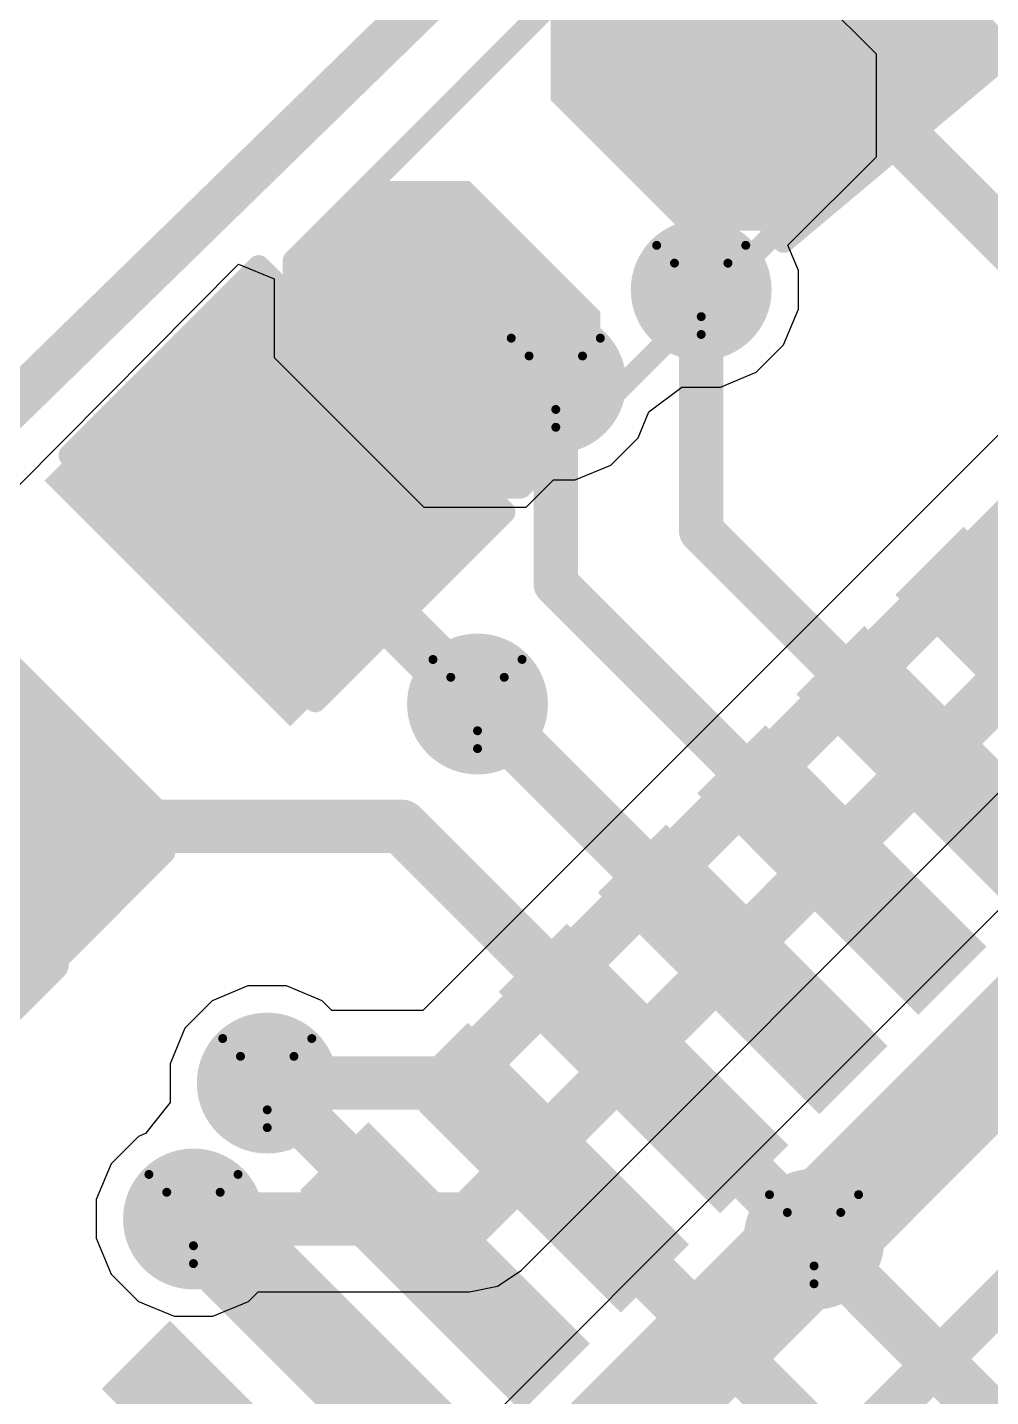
# Model space of a CAD drawing. Header units: inches. Extents: x 29 to 267, y 155 to 337.
# Drawn here: x 54.19 to 59.68, y 256.29 to 264.1 of the extents above; entities that cross this region are included whole.
import ezdxf

# ---------------------------------------------------------------- set-up
doc = ezdxf.new("R2010")
doc.units = ezdxf.units.IN
for name, color, linetype in [('Board Outline', 216, 'Continuous'), ('Bottom Layer', 5, 'Continuous'), ('Bottom Overlay', 54, 'Continuous'), ('Bottom Paste', 16, 'Continuous'), ('Bottom Solder', 6, 'Continuous'), ('Drill Drawing', 1, 'Continuous'), ('Top Layer', 1, 'Continuous'), ('Top Overlay', 2, 'Continuous'), ('Top Paste', 8, 'Continuous'), ('Top Solder', 216, 'Continuous'), ('Via Holes', 16, 'Continuous')]:
    doc.layers.add(name, color=color, linetype=linetype)

# ---------------------------------------------------------------- blocks, each defined once
blk = doc.blocks.new('T__________B_1')
at = {"layer": 'Bottom Layer'}
blk.add_hatch(color=5, dxfattribs=at).paths.add_polyline_path([(0.3809999999999999, 0.7619999999999999), (-0.3809999999999999, 0.7619999999999999), (-0.7619999999999999, 0.3809999999999999), (-0.7619999999999999, -0.3809999999999999), (-0.3809999999999999, -0.7619999999999999), (0.3809999999999999, -0.7619999999999999), (0.7619999999999999, -0.3809999999999999), (0.7619999999999999, 0.3809999999999999)])
at = {"layer": 'Bottom Paste'}
blk.add_hatch(color=16, dxfattribs=at).paths.add_polyline_path([(0.3809999999999999, 0.7619999999999999), (-0.3809999999999999, 0.7619999999999999), (-0.7619999999999999, 0.3809999999999999), (-0.7619999999999999, -0.3809999999999999), (-0.3809999999999999, -0.7619999999999999), (0.3809999999999999, -0.7619999999999999), (0.7619999999999999, -0.3809999999999999), (0.7619999999999999, 0.3809999999999999)])
at = {"layer": 'Bottom Solder'}
blk.add_hatch(color=6, dxfattribs=at).paths.add_polyline_path([(0.4318, 0.8636), (-0.4318, 0.8636), (-0.8636, 0.4318), (-0.8636, -0.4318), (-0.4318, -0.8636), (0.4318, -0.8636), (0.8636, -0.4318), (0.8636, 0.4318)])
at = {"layer": 'Bottom Overlay'}
for points in [[(-0.4318, 0.9397999999999999, 0.1999996, 0.1999996, 0), (-0.9397999999999999, 0.4318, 0.1999996, 0.1999996, 0)], [(0.4318, 0.9397999999999999, 0.1999996, 0.1999996, 0), (-0.4318, 0.9397999999999999, 0.1999996, 0.1999996, 0)], [(0.9397999999999999, 0.4318, 0.1999996, 0.1999996, 0), (0.4318, 0.9397999999999999, 0.1999996, 0.1999996, 0)], [(-0.9397999999999999, 0.4318, 0.1999996, 0.1999996, 0), (-0.9397999999999999, -0.4318, 0.1999996, 0.1999996, 0)], [(0.9397999999999999, 0.4318, 0.1999996, 0.1999996, 0), (0.9397999999999999, -0.4318, 0.1999996, 0.1999996, 0)], [(-0.4318, -0.9397999999999999, 0.1999996, 0.1999996, 0), (-0.9397999999999999, -0.4318, 0.1999996, 0.1999996, 0)], [(0.9397999999999999, -0.4318, 0.1999996, 0.1999996, 0), (0.4318, -0.9397999999999999, 0.1999996, 0.1999996, 0)], [(0.4318, -0.9397999999999999, 0.1999996, 0.1999996, 0), (-0.4318, -0.9397999999999999, 0.1999996, 0.1999996, 0)]]:
    blk.add_lwpolyline(points, format="xyseb", dxfattribs=at)
for points in [[(-0.4817998999999999, 0.9397999999999999, 0.0999998, 0.0999998, 1), (-0.3818001, 0.9397999999999999, 0.0999998, 0.0999998, 1)], [(-0.4817998999999999, 0.9397999999999999, 0.0999998, 0.0999998, 1), (-0.3818001, 0.9397999999999999, 0.0999998, 0.0999998, 1)], [(0.3818001, 0.9397999999999999, 0.0999998, 0.0999998, 1), (0.4817998999999999, 0.9397999999999999, 0.0999998, 0.0999998, 1)], [(0.3818001, 0.9397999999999999, 0.0999998, 0.0999998, 1), (0.4817998999999999, 0.9397999999999999, 0.0999998, 0.0999998, 1)], [(-0.9897999000000001, 0.4318, 0.0999998, 0.0999998, 1), (-0.8898001, 0.4318, 0.0999998, 0.0999998, 1)], [(-0.9897999000000001, 0.4318, 0.0999998, 0.0999998, 1), (-0.8898001, 0.4318, 0.0999998, 0.0999998, 1)], [(0.8898001, 0.4318, 0.0999998, 0.0999998, 1), (0.9897999000000001, 0.4318, 0.0999998, 0.0999998, 1)], [(0.8898001, 0.4318, 0.0999998, 0.0999998, 1), (0.9897999000000001, 0.4318, 0.0999998, 0.0999998, 1)], [(-0.9897999000000001, -0.4318, 0.0999998, 0.0999998, 1), (-0.8898001, -0.4318, 0.0999998, 0.0999998, 1)], [(-0.9897999000000001, -0.4318, 0.0999998, 0.0999998, 1), (-0.8898001, -0.4318, 0.0999998, 0.0999998, 1)], [(0.8898001, -0.4318, 0.0999998, 0.0999998, 1), (0.9897999000000001, -0.4318, 0.0999998, 0.0999998, 1)], [(0.8898001, -0.4318, 0.0999998, 0.0999998, 1), (0.9897999000000001, -0.4318, 0.0999998, 0.0999998, 1)], [(-0.4817998999999999, -0.9397999999999999, 0.0999998, 0.0999998, 1), (-0.3818001, -0.9397999999999999, 0.0999998, 0.0999998, 1)], [(-0.4817998999999999, -0.9397999999999999, 0.0999998, 0.0999998, 1), (-0.3818001, -0.9397999999999999, 0.0999998, 0.0999998, 1)], [(0.3818001, -0.9397999999999999, 0.0999998, 0.0999998, 1), (0.4817998999999999, -0.9397999999999999, 0.0999998, 0.0999998, 1)], [(0.3818001, -0.9397999999999999, 0.0999998, 0.0999998, 1), (0.4817998999999999, -0.9397999999999999, 0.0999998, 0.0999998, 1)]]:
    blk.add_lwpolyline(points, format="xyseb", close=True, dxfattribs=at)
blk = doc.blocks.new('2_T____P___B_2')
at = {"layer": 'Bottom Layer'}
for points in [[(0.2857499999999999, 0.7619999999999999), (-0.2857499999999999, 0.7619999999999999), (-0.5714999999999999, 0.47625), (-0.5714999999999999, -0.47625), (-0.2857499999999999, -0.7619999999999999), (0.2857499999999999, -0.7619999999999999), (0.5714999999999999, -0.47625), (0.5714999999999999, 0.47625)], [(2.28575108, 0.7619999999999999), (1.71425108, 0.7619999999999999), (1.42850108, 0.47625), (1.42850108, -0.47625), (1.71425108, -0.7619999999999999), (2.28575108, -0.7619999999999999), (2.57150108, -0.47625), (2.57150108, 0.47625)]]:
    blk.add_hatch(color=5, dxfattribs=at).paths.add_polyline_path(points)
at = {"layer": 'Bottom Paste'}
for points in [[(0.2857499999999999, 0.7619999999999999), (-0.2857499999999999, 0.7619999999999999), (-0.5714999999999999, 0.47625), (-0.5714999999999999, -0.47625), (-0.2857499999999999, -0.7619999999999999), (0.2857499999999999, -0.7619999999999999), (0.5714999999999999, -0.47625), (0.5714999999999999, 0.47625)], [(2.28575108, 0.7619999999999999), (1.71425108, 0.7619999999999999), (1.42850108, 0.47625), (1.42850108, -0.47625), (1.71425108, -0.7619999999999999), (2.28575108, -0.7619999999999999), (2.57150108, -0.47625), (2.57150108, 0.47625)]]:
    blk.add_hatch(color=16, dxfattribs=at).paths.add_polyline_path(points)
at = {"layer": 'Bottom Solder'}
for points in [[(0.33655, 0.8636), (-0.33655, 0.8636), (-0.6730999999999999, 0.52705), (-0.6730999999999999, -0.52705), (-0.33655, -0.8636), (0.33655, -0.8636), (0.6730999999999999, -0.52705), (0.6730999999999999, 0.52705)], [(2.33655108, 0.8636), (1.66345108, 0.8636), (1.32690108, 0.52705), (1.32690108, -0.52705), (1.66345108, -0.8636), (2.33655108, -0.8636), (2.67310108, -0.52705), (2.67310108, 0.52705)]]:
    blk.add_hatch(color=6, dxfattribs=at).paths.add_polyline_path(points)
at = {"layer": 'Bottom Overlay'}
for points in [[(-0.7366, 0.5333974599999999, 0.127, 0.127, 0), (-0.3556, 0.91439746, 0.127, 0.127, 0)], [(-0.3556, 0.91439746, 0.127, 0.127, 0), (2.35560108, 0.9143999999999999, 0.127, 0.127, 0)], [(2.35560108, 0.9143999999999999, 0.127, 0.127, 0), (2.73660108, 0.5334, 0.127, 0.127, 0)], [(-0.7366, 0.5333974599999999, 0.127, 0.127, 0), (-0.7366, -0.5333974599999999, 0.127, 0.127, 0)], [(2.73660108, 0.5334, 0.127, 0.127, 0), (2.73660108, -0.5334, 0.127, 0.127, 0)], [(-0.7366, -0.5333974599999999, 0.127, 0.127, 0), (-0.3556, -0.91439746, 0.127, 0.127, 0)], [(2.35560108, -0.9143999999999999, 0.127, 0.127, 0), (2.73660108, -0.5334, 0.127, 0.127, 0)], [(-0.3556, -0.91439746, 0.127, 0.127, 0), (2.35560108, -0.9143999999999999, 0.127, 0.127, 0)]]:
    blk.add_lwpolyline(points, format="xyseb", dxfattribs=at)
for points in [[(-0.38735, 0.91439746, 0.0635, 0.0635, 1), (-0.32385, 0.91439746, 0.0635, 0.0635, 1)], [(-0.38735, 0.91439746, 0.0635, 0.0635, 1), (-0.32385, 0.91439746, 0.0635, 0.0635, 1)], [(2.32385108, 0.9143999999999999, 0.0635, 0.0635, 1), (2.38735108, 0.9143999999999999, 0.0635, 0.0635, 1)], [(2.32385108, 0.9143999999999999, 0.0635, 0.0635, 1), (2.38735108, 0.9143999999999999, 0.0635, 0.0635, 1)], [(-0.76835, 0.5333974599999999, 0.0635, 0.0635, 1), (-0.70485, 0.5333974599999999, 0.0635, 0.0635, 1)], [(-0.76835, 0.5333974599999999, 0.0635, 0.0635, 1), (-0.70485, 0.5333974599999999, 0.0635, 0.0635, 1)], [(2.70485108, 0.5334, 0.0635, 0.0635, 1), (2.76835108, 0.5334, 0.0635, 0.0635, 1)], [(2.70485108, 0.5334, 0.0635, 0.0635, 1), (2.76835108, 0.5334, 0.0635, 0.0635, 1)], [(-0.76835, -0.5333974599999999, 0.0635, 0.0635, 1), (-0.70485, -0.5333974599999999, 0.0635, 0.0635, 1)], [(-0.76835, -0.5333974599999999, 0.0635, 0.0635, 1), (-0.70485, -0.5333974599999999, 0.0635, 0.0635, 1)], [(2.70485108, -0.5334, 0.0635, 0.0635, 1), (2.76835108, -0.5334, 0.0635, 0.0635, 1)], [(2.70485108, -0.5334, 0.0635, 0.0635, 1), (2.76835108, -0.5334, 0.0635, 0.0635, 1)], [(-0.38735, -0.91439746, 0.0635, 0.0635, 1), (-0.32385, -0.91439746, 0.0635, 0.0635, 1)], [(-0.38735, -0.91439746, 0.0635, 0.0635, 1), (-0.32385, -0.91439746, 0.0635, 0.0635, 1)], [(2.32385108, -0.9143999999999999, 0.0635, 0.0635, 1), (2.38735108, -0.9143999999999999, 0.0635, 0.0635, 1)], [(2.32385108, -0.9143999999999999, 0.0635, 0.0635, 1), (2.38735108, -0.9143999999999999, 0.0635, 0.0635, 1)]]:
    blk.add_lwpolyline(points, format="xyseb", close=True, dxfattribs=at)
blk = doc.blocks.new('44_TQFP__10_10__10')
at = {"layer": 'Top Layer'}
for points in [[(-4.9000029, 2.6239978), (-4.9000029, 2.1759926), (-6.5839975, 2.1759926), (-6.5839975, 2.6239978)], [(-4.9000029, 1.8239994), (-4.9000029, 1.3759942), (-6.5839975, 1.3759942), (-6.5839975, 1.8239994)], [(-4.9000029, 1.024001), (-4.9000029, 0.5759958), (-6.5839975, 0.5759958), (-6.5839975, 1.024001)], [(-4.9000029, 0.2240026000000001), (-4.9000029, -0.2240026), (-6.5839975, -0.2240026000000001), (-6.5839975, 0.2240026)], [(-4.9000029, -0.5759958), (-4.9000029, -1.024001), (-6.5839975, -1.024001), (-6.5839975, -0.5759958)], [(-4.9000029, -1.3759942), (-4.9000029, -1.8239994), (-6.5839975, -1.8239994), (-6.5839975, -1.3759942)], [(-4.9000029, -2.1759926), (-4.9000029, -2.6239978), (-6.5839975, -2.6239978), (-6.5839975, -2.1759926)], [(-4.9000029, -2.975991), (-4.9000029, -3.4239962), (-6.5839975, -3.4239962), (-6.5839975, -2.975991)], [(-4.9000029, -3.775989399999999), (-4.9000029, -4.2239946), (-6.5839975, -4.2239946), (-6.5839975, -3.775989399999999)]]:
    blk.add_hatch(color=1, dxfattribs=at).paths.add_polyline_path(points)
at = {"layer": 'Top Paste'}
for points in [[(-4.9000029, 2.6239978), (-4.9000029, 2.1759926), (-6.5839975, 2.1759926), (-6.5839975, 2.6239978)], [(-4.9000029, 1.8239994), (-4.9000029, 1.3759942), (-6.5839975, 1.3759942), (-6.5839975, 1.8239994)], [(-4.9000029, 1.024001), (-4.9000029, 0.5759958), (-6.5839975, 0.5759958), (-6.5839975, 1.024001)], [(-4.9000029, 0.2240026000000001), (-4.9000029, -0.2240026), (-6.5839975, -0.2240026000000001), (-6.5839975, 0.2240026)], [(-4.9000029, -0.5759958), (-4.9000029, -1.024001), (-6.5839975, -1.024001), (-6.5839975, -0.5759958)], [(-4.9000029, -1.3759942), (-4.9000029, -1.8239994), (-6.5839975, -1.8239994), (-6.5839975, -1.3759942)], [(-4.9000029, -2.1759926), (-4.9000029, -2.6239978), (-6.5839975, -2.6239978), (-6.5839975, -2.1759926)], [(-4.9000029, -2.975991), (-4.9000029, -3.4239962), (-6.5839975, -3.4239962), (-6.5839975, -2.975991)], [(-4.9000029, -3.775989399999999), (-4.9000029, -4.2239946), (-6.5839975, -4.2239946), (-6.5839975, -3.775989399999999)]]:
    blk.add_hatch(color=8, dxfattribs=at).paths.add_polyline_path(points)
at = {"layer": 'Top Solder'}
for points in [[(-4.8492029, 2.6747978), (-4.8492029, 2.1251926), (-6.6347975, 2.1251926), (-6.6347975, 2.6747978)], [(-4.8492029, 1.8747994), (-4.8492029, 1.3251942), (-6.6347975, 1.3251942), (-6.6347975, 1.8747994)], [(-4.8492029, 1.074801), (-4.8492029, 0.5251958), (-6.6347975, 0.5251958), (-6.6347975, 1.074801)], [(-4.8492029, 0.2748026000000001), (-4.8492029, -0.2748026), (-6.6347975, -0.2748026000000001), (-6.6347975, 0.2748026)], [(-4.8492029, -0.5251958), (-4.8492029, -1.074801), (-6.6347975, -1.074801), (-6.6347975, -0.5251958)], [(-4.8492029, -1.3251942), (-4.8492029, -1.8747994), (-6.6347975, -1.8747994), (-6.6347975, -1.3251942)], [(-4.8492029, -2.1251926), (-4.8492029, -2.6747978), (-6.6347975, -2.6747978), (-6.6347975, -2.1251926)], [(-4.8492029, -2.925191), (-4.8492029, -3.4747962), (-6.6347975, -3.4747962), (-6.6347975, -2.925191)], [(-4.8492029, -3.7251894), (-4.8492029, -4.2747946), (-6.6347975, -4.2747946), (-6.6347975, -3.7251894)]]:
    blk.add_hatch(color=216, dxfattribs=at).paths.add_polyline_path(points)
blk = doc.blocks.new('R___1206_43')
at = {"layer": 'Top Layer'}
for points in [[(-2.03199746, 0.889), (-0.50799746, 0.889), (-0.50799746, -0.889), (-2.03199746, -0.889)], [(0.50799746, 0.889), (2.03199746, 0.889), (2.03199746, -0.889), (0.50799746, -0.889)]]:
    blk.add_hatch(color=1, dxfattribs=at).paths.add_polyline_path(points)
at = {"layer": 'Top Paste'}
for points in [[(-2.03199746, 0.889), (-0.50799746, 0.889), (-0.50799746, -0.889), (-2.03199746, -0.889)], [(0.50799746, 0.889), (2.03199746, 0.889), (2.03199746, -0.889), (0.50799746, -0.889)]]:
    blk.add_hatch(color=8, dxfattribs=at).paths.add_polyline_path(points)
at = {"layer": 'Top Solder'}
for points in [[(-2.13359746, 0.9905999999999999), (-0.40639746, 0.9905999999999999), (-0.40639746, -0.9905999999999999), (-2.13359746, -0.9905999999999999)], [(0.40639746, 0.9905999999999999), (2.13359746, 0.9905999999999999), (2.13359746, -0.9905999999999999), (0.40639746, -0.9905999999999999)]]:
    blk.add_hatch(color=216, dxfattribs=at).paths.add_polyline_path(points)
at = {"layer": 'Top Overlay'}
for points in [[(-2.1336, -0.9905999999999999, 0.127, 0.127, 0), (-2.13359746, 0.9905999999999999, 0.127, 0.127, 0)], [(2.1336, 0.9905999999999999, 0.127, 0.127, 0), (-2.13359746, 0.9905999999999999, 0.127, 0.127, 0)], [(2.13359746, -0.9905999999999999, 0.127, 0.127, 0), (2.1336, 0.9905999999999999, 0.127, 0.127, 0)], [(2.13359746, -0.9905999999999999, 0.127, 0.127, 0), (-2.1336, -0.9905999999999999, 0.127, 0.127, 0)]]:
    blk.add_lwpolyline(points, format="xyseb", dxfattribs=at)
for points in [[(-2.16534746, 0.9905999999999999, 0.0635, 0.0635, 1), (-2.10184746, 0.9905999999999999, 0.0635, 0.0635, 1)], [(-2.16534746, 0.9905999999999999, 0.0635, 0.0635, 1), (-2.10184746, 0.9905999999999999, 0.0635, 0.0635, 1)], [(2.10185, 0.9905999999999999, 0.0635, 0.0635, 1), (2.16535, 0.9905999999999999, 0.0635, 0.0635, 1)], [(2.10185, 0.9905999999999999, 0.0635, 0.0635, 1), (2.16535, 0.9905999999999999, 0.0635, 0.0635, 1)], [(-2.16535, -0.9905999999999999, 0.0635, 0.0635, 1), (-2.10185, -0.9905999999999999, 0.0635, 0.0635, 1)], [(-2.16535, -0.9905999999999999, 0.0635, 0.0635, 1), (-2.10185, -0.9905999999999999, 0.0635, 0.0635, 1)], [(2.10184746, -0.9905999999999999, 0.0635, 0.0635, 1), (2.16534746, -0.9905999999999999, 0.0635, 0.0635, 1)], [(2.10184746, -0.9905999999999999, 0.0635, 0.0635, 1), (2.16534746, -0.9905999999999999, 0.0635, 0.0635, 1)]]:
    blk.add_lwpolyline(points, format="xyseb", close=True, dxfattribs=at)
blk = doc.blocks.new('C___1206_95')
at = {"layer": 'Top Layer'}
for points in [[(-2.03199746, 0.889), (-0.50799746, 0.889), (-0.50799746, -0.889), (-2.03199746, -0.889)], [(0.50799746, 0.889), (2.03199746, 0.889), (2.03199746, -0.889), (0.50799746, -0.889)]]:
    blk.add_hatch(color=1, dxfattribs=at).paths.add_polyline_path(points)
at = {"layer": 'Top Paste'}
for points in [[(-2.03199746, 0.889), (-0.50799746, 0.889), (-0.50799746, -0.889), (-2.03199746, -0.889)], [(0.50799746, 0.889), (2.03199746, 0.889), (2.03199746, -0.889), (0.50799746, -0.889)]]:
    blk.add_hatch(color=8, dxfattribs=at).paths.add_polyline_path(points)
at = {"layer": 'Top Solder'}
for points in [[(-2.13359746, 0.9905999999999999), (-0.40639746, 0.9905999999999999), (-0.40639746, -0.9905999999999999), (-2.13359746, -0.9905999999999999)], [(0.40639746, 0.9905999999999999), (2.13359746, 0.9905999999999999), (2.13359746, -0.9905999999999999), (0.40639746, -0.9905999999999999)]]:
    blk.add_hatch(color=216, dxfattribs=at).paths.add_polyline_path(points)
at = {"layer": 'Top Overlay'}
for points in [[(-0.6096, 0.9905999999999999, 0.127, 0.127, 0), (-2.1336, 0.9905999999999999, 0.127, 0.127, 0)], [(-2.1336, -0.9905999999999999, 0.127, 0.127, 0), (-2.1336, 0.9905999999999999, 0.127, 0.127, 0)], [(2.1336, 0.9905999999999999, 0.127, 0.127, 0), (0.6096, 0.9905999999999999, 0.127, 0.127, 0)], [(2.1336, -0.9905999999999999, 0.127, 0.127, 0), (2.1336, 0.9905999999999999, 0.127, 0.127, 0)], [(-0.6096, -0.9905999999999999, 0.127, 0.127, 0), (-2.1336, -0.9905999999999999, 0.127, 0.127, 0)], [(2.1336, -0.9905999999999999, 0.127, 0.127, 0), (0.6096, -0.9905999999999999, 0.127, 0.127, 0)]]:
    blk.add_lwpolyline(points, format="xyseb", dxfattribs=at)
for points in [[(-2.16535, 0.9905999999999999, 0.0635, 0.0635, 1), (-2.10185, 0.9905999999999999, 0.0635, 0.0635, 1)], [(-2.16535, 0.9905999999999999, 0.0635, 0.0635, 1), (-2.10185, 0.9905999999999999, 0.0635, 0.0635, 1)], [(-0.64135, 0.9905999999999999, 0.0635, 0.0635, 1), (-0.57785, 0.9905999999999999, 0.0635, 0.0635, 1)], [(0.57785, 0.9905999999999999, 0.0635, 0.0635, 1), (0.64135, 0.9905999999999999, 0.0635, 0.0635, 1)], [(2.10185, 0.9905999999999999, 0.0635, 0.0635, 1), (2.16535, 0.9905999999999999, 0.0635, 0.0635, 1)], [(2.10185, 0.9905999999999999, 0.0635, 0.0635, 1), (2.16535, 0.9905999999999999, 0.0635, 0.0635, 1)], [(-2.16535, -0.9905999999999999, 0.0635, 0.0635, 1), (-2.10185, -0.9905999999999999, 0.0635, 0.0635, 1)], [(-2.16535, -0.9905999999999999, 0.0635, 0.0635, 1), (-2.10185, -0.9905999999999999, 0.0635, 0.0635, 1)], [(-0.64135, -0.9905999999999999, 0.0635, 0.0635, 1), (-0.57785, -0.9905999999999999, 0.0635, 0.0635, 1)], [(0.57785, -0.9905999999999999, 0.0635, 0.0635, 1), (0.64135, -0.9905999999999999, 0.0635, 0.0635, 1)], [(2.10185, -0.9905999999999999, 0.0635, 0.0635, 1), (2.16535, -0.9905999999999999, 0.0635, 0.0635, 1)], [(2.10185, -0.9905999999999999, 0.0635, 0.0635, 1), (2.16535, -0.9905999999999999, 0.0635, 0.0635, 1)]]:
    blk.add_lwpolyline(points, format="xyseb", close=True, dxfattribs=at)

msp = doc.modelspace()

# ---------------------------------------------------------------- hatches: boundary and pattern name
at = {"layer": 'Bottom Layer'}
h = msp.add_hatch(color=5, dxfattribs=at)
edge = h.paths.add_edge_path()
edge.add_arc((58.02834215999999, 262.60088704), 0.2999994, 0, 360)
h = msp.add_hatch(color=5, dxfattribs=at)
edge = h.paths.add_edge_path()
edge.add_arc((57.19915408, 262.07179488), 0.2999994, 0, 360)
h = msp.add_hatch(color=5, dxfattribs=at)
edge = h.paths.add_edge_path()
edge.add_arc((56.75276939999999, 260.24038884), 0.2999994, 0, 360)
h = msp.add_hatch(color=5, dxfattribs=at)
edge = h.paths.add_edge_path()
edge.add_arc((55.55372684, 258.0798496), 0.2999994, 0, 360)
h = msp.add_hatch(color=5, dxfattribs=at)
edge = h.paths.add_edge_path()
edge.add_arc((55.13306727999999, 257.3052512), 0.2999994, 0, 360)
h = msp.add_hatch(color=5, dxfattribs=at)
edge = h.paths.add_edge_path()
edge.add_arc((58.67183338, 257.18995552), 0.2999994, 0, 360)
at = {"layer": 'Bottom Solder'}
h = msp.add_hatch(color=6, dxfattribs=at)
edge = h.paths.add_edge_path()
edge.add_arc((58.02834215999999, 262.60088704), 0.4015993999999999, 0, 360)
h = msp.add_hatch(color=6, dxfattribs=at)
edge = h.paths.add_edge_path()
edge.add_arc((57.19915408, 262.07179488), 0.4015993999999999, 0, 360)
h = msp.add_hatch(color=6, dxfattribs=at)
edge = h.paths.add_edge_path()
edge.add_arc((56.75276939999999, 260.24038884), 0.4015993999999999, 0, 360)
h = msp.add_hatch(color=6, dxfattribs=at)
edge = h.paths.add_edge_path()
edge.add_arc((55.55372684, 258.0798496), 0.4015993999999999, 0, 360)
h = msp.add_hatch(color=6, dxfattribs=at)
edge = h.paths.add_edge_path()
edge.add_arc((55.13306727999999, 257.3052512), 0.4015993999999999, 0, 360)
h = msp.add_hatch(color=6, dxfattribs=at)
edge = h.paths.add_edge_path()
edge.add_arc((58.67183338, 257.18995552), 0.4015993999999999, 0, 360)
at = {"layer": 'Top Layer'}
h = msp.add_hatch(color=1, dxfattribs=at)
edge = h.paths.add_edge_path()
edge.add_arc((58.02834215999999, 262.60088704), 0.2999994, 0, 360)
h = msp.add_hatch(color=1, dxfattribs=at)
edge = h.paths.add_edge_path()
edge.add_arc((57.19915408, 262.07179488), 0.2999994, 0, 360)
h = msp.add_hatch(color=1, dxfattribs=at)
edge = h.paths.add_edge_path()
edge.add_arc((56.75276939999999, 260.24038884), 0.2999994, 0, 360)
h = msp.add_hatch(color=1, dxfattribs=at)
edge = h.paths.add_edge_path()
edge.add_arc((55.55372684, 258.0798496), 0.2999994, 0, 360)
h = msp.add_hatch(color=1, dxfattribs=at)
edge = h.paths.add_edge_path()
edge.add_arc((55.13306727999999, 257.3052512), 0.2999994, 0, 360)
h = msp.add_hatch(color=1, dxfattribs=at)
edge = h.paths.add_edge_path()
edge.add_arc((58.67183338, 257.18995552), 0.2999994, 0, 360)
at = {"layer": 'Top Solder'}
h = msp.add_hatch(color=216, dxfattribs=at)
edge = h.paths.add_edge_path()
edge.add_arc((58.02834215999999, 262.60088704), 0.4015993999999999, 0, 360)
h = msp.add_hatch(color=216, dxfattribs=at)
edge = h.paths.add_edge_path()
edge.add_arc((57.19915408, 262.07179488), 0.4015993999999999, 0, 360)
h = msp.add_hatch(color=216, dxfattribs=at)
edge = h.paths.add_edge_path()
edge.add_arc((56.75276939999999, 260.24038884), 0.4015993999999999, 0, 360)
h = msp.add_hatch(color=216, dxfattribs=at)
edge = h.paths.add_edge_path()
edge.add_arc((55.55372684, 258.0798496), 0.4015993999999999, 0, 360)
h = msp.add_hatch(color=216, dxfattribs=at)
edge = h.paths.add_edge_path()
edge.add_arc((55.13306727999999, 257.3052512), 0.4015993999999999, 0, 360)
h = msp.add_hatch(color=216, dxfattribs=at)
edge = h.paths.add_edge_path()
edge.add_arc((58.67183338, 257.18995552), 0.4015993999999999, 0, 360)
at = {"layer": 'Via Holes'}
h = msp.add_hatch(color=7, dxfattribs=at)
edge = h.paths.add_edge_path()
edge.add_arc((58.02834215999999, 262.60088704), 0.1499997, 0, 360)
h = msp.add_hatch(color=7, dxfattribs=at)
edge = h.paths.add_edge_path()
edge.add_arc((57.19915408, 262.07179488), 0.1499997, 0, 360)
h = msp.add_hatch(color=7, dxfattribs=at)
edge = h.paths.add_edge_path()
edge.add_arc((56.75276939999999, 260.24038884), 0.1499997, 0, 360)
h = msp.add_hatch(color=7, dxfattribs=at)
edge = h.paths.add_edge_path()
edge.add_arc((55.55372684, 258.0798496), 0.1499997, 0, 360)
h = msp.add_hatch(color=7, dxfattribs=at)
edge = h.paths.add_edge_path()
edge.add_arc((55.13306727999999, 257.3052512), 0.1499997, 0, 360)
h = msp.add_hatch(color=7, dxfattribs=at)
edge = h.paths.add_edge_path()
edge.add_arc((58.67183338, 257.18995552), 0.1499997, 0, 360)

# ---------------------------------------------------------------- linework, layer by layer
at = {"layer": 'Board Outline'}
msp.add_lwpolyline([(55.14453537999999, 191.49055174, 0.254, 0.254, -2.4521854228508), (125.14466462, 191.49055174, 0.254, 0.254, 0)], format="xyseb", dxfattribs=at)
at = {"layer": 'Bottom Layer'}
for p, q in [((59.02811663999999, 263.94387648), (58.17499159999999, 264.79700152)), ((59.02811663999999, 263.36015908), (59.02811663999999, 263.94387648)), ((61.71696572, 263.7692718), (56.44190642, 258.4942124999999)), ((58.52279634, 262.85483878), (59.02811663999999, 263.36015908)), ((58.58234156, 262.71108494), (58.52279634, 262.85483878)), ((54.1334706, 261.48197386), (55.39014322, 262.7478743)), ((55.39014322, 262.7478743), (55.59334321999999, 262.66414066)), ((58.58234156, 262.49068914), (58.58234156, 262.71108494)), ((55.59334321999999, 262.66414066), (55.59334321999999, 262.21535314)), ((58.49800085999999, 262.28707258), (58.58234156, 262.49068914)), ((57.00081564, 257.01225204), (62.29814566, 262.30958206)), ((58.34215662, 262.13122834), (58.49800085999999, 262.28707258)), ((55.59334321999999, 262.21535314), (56.44646826, 261.3622281)), ((58.13854006, 262.04688764), (58.34215662, 262.13122834)), ((57.72970927999999, 261.90499562), (57.9181468, 262.04688764)), ((57.9181468, 262.04688764), (58.13854006, 262.04688764)), ((57.66881278, 261.75798042), (57.72970927999999, 261.90499562)), ((57.51296854, 261.6021361799999), (57.66881278, 261.75798042)), ((57.30935198, 261.51779548), (57.51296854, 261.6021361799999)), ((57.03018565999999, 261.3622281), (57.18575303999999, 261.51779548)), ((57.18575303999999, 261.51779548), (57.30935198, 261.51779548)), ((56.44646826, 261.3622281), (57.03018565999999, 261.3622281)), ((61.65102986, 260.99320928), (58.25980474, 257.60198416)), ((55.44352894, 258.633849), (55.23991237999999, 258.5495083)), ((55.66392474, 258.633849), (55.44352894, 258.633849)), ((55.8675413, 258.5495083), (55.66392474, 258.633849)), ((55.23991237999999, 258.5495083), (55.08406814, 258.39366406)), ((55.9228371, 258.4942124999999), (55.8675413, 258.5495083)), ((56.44190642, 258.4942124999999), (55.9228371, 258.4942124999999)), ((55.08406814, 258.39366406), (54.99972743999999, 258.1900475)), ((54.99972743999999, 258.1900475), (54.99972743999999, 257.96965424)), ((54.99972743999999, 257.96965424), (54.85975312, 257.79168406)), ((54.81925282, 257.7749099), (54.66340858, 257.61906566)), ((54.85975312, 257.79168406), (54.81925282, 257.7749099)), ((54.66340858, 257.61906566), (54.57906788, 257.4154491)), ((58.25980474, 257.60198416), (53.86158138, 253.2037608)), ((54.57906788, 257.4154491), (54.57906788, 257.1950533)), ((54.57906788, 257.1950533), (54.66340858, 256.99143674)), ((56.86638614, 256.92243002), (57.00081564, 257.01225204)), ((54.66340858, 256.99143674), (54.81925282, 256.8355925)), ((56.70781647999999, 256.8908883), (56.86638614, 256.92243002)), ((55.44688173999999, 256.8355925), (55.50217754, 256.8908883)), ((55.50217754, 256.8908883), (56.70781647999999, 256.8908883)), ((54.81925282, 256.8355925), (55.02286938, 256.7512518)), ((55.24326518, 256.7512518), (55.44688173999999, 256.8355925)), ((55.02286938, 256.7512518), (55.24326518, 256.7512518))]:
    msp.add_line(p, q, dxfattribs=at)
for points in [[(58.01783672, 263.7867216, 0.254, 0.254, 0), (58.02834215999999, 263.17284932, 0.254, 0.254, 0)], [(56.61354184, 258.0798496, 0.3048, 0.3048, 0), (62.00996488, 263.47627264, 0.3048, 0.3048, 0)], [(58.02834215999999, 262.60088704, 0.254, 0.254, 0), (58.02834215999999, 263.17284932, 0.254, 0.254, 0)], [(56.70781647999999, 257.3052512, 0.3048, 0.3048, 0), (62.12651023999999, 262.72394496, 0.3048, 0.3048, 0)], [(58.67183338, 257.18995552, 0.635, 0.635, 0), (62.06305849999999, 260.58118064, 0.635, 0.635, 0)], [(55.55372684, 258.0798496, 0.3048, 0.3048, 0), (56.61354184, 258.0798496, 0.3048, 0.3048, 0)], [(53.77507659999999, 250.8917766, 0.254, 0.254, 0), (60.69329999999999, 257.81, 0.254, 0.254, 0)], [(54.10294234, 252.62106448, 0.635, 0.635, 0), (58.67183338, 257.18995552, 0.635, 0.635, 0)], [(55.13306727999999, 257.3052512, 0.3048, 0.3048, 0), (56.70781647999999, 257.3052512, 0.3048, 0.3048, 0)]]:
    msp.add_lwpolyline(points, format="xyseb", dxfattribs=at)
for points in [[(57.95433671999999, 263.7867216, 0.127, 0.127, 1), (58.08133672, 263.7867216, 0.127, 0.127, 1)], [(57.96484216, 263.17284932, 0.127, 0.127, 1), (58.09184215999999, 263.17284932, 0.127, 0.127, 1)], [(57.96484216, 263.17284932, 0.127, 0.127, 1), (58.09184215999999, 263.17284932, 0.127, 0.127, 1)], [(57.96484216, 262.60088704, 0.127, 0.127, 1), (58.09184215999999, 262.60088704, 0.127, 0.127, 1)], [(55.47752684, 258.0798496, 0.1524, 0.1524, 1), (55.62992684, 258.0798496, 0.1524, 0.1524, 1)], [(56.53734184, 258.0798496, 0.1524, 0.1524, 1), (56.68974184, 258.0798496, 0.1524, 0.1524, 1)], [(56.53734184, 258.0798496, 0.1524, 0.1524, 1), (56.68974184, 258.0798496, 0.1524, 0.1524, 1)], [(58.51308338, 257.18995552, 0.3175, 0.3175, 1), (58.83058337999999, 257.18995552, 0.3175, 0.3175, 1)], [(58.51308338, 257.18995552, 0.3175, 0.3175, 1), (58.83058337999999, 257.18995552, 0.3175, 0.3175, 1)], [(55.05686728000001, 257.3052512, 0.1524, 0.1524, 1), (55.20926728, 257.3052512, 0.1524, 0.1524, 1)], [(56.63161648000001, 257.3052512, 0.1524, 0.1524, 1), (56.78401648, 257.3052512, 0.1524, 0.1524, 1)], [(56.63161648000001, 257.3052512, 0.1524, 0.1524, 1), (56.78401648, 257.3052512, 0.1524, 0.1524, 1)]]:
    msp.add_lwpolyline(points, format="xyseb", close=True, dxfattribs=at)
at = {"layer": 'Drill Drawing'}
for points in [[(57.77434216, 262.85488704, 0.0508, 0.0508, 0), (58.28234216, 262.85488704, 0.0508, 0.0508, 0)], [(57.77434216, 262.85488704, 0.0508, 0.0508, 0), (58.02834215999999, 262.34688704, 0.0508, 0.0508, 0)], [(58.02834215999999, 262.34688704, 0.0508, 0.0508, 0), (58.28234216, 262.85488704, 0.0508, 0.0508, 0)], [(57.87594216, 262.75328704, 0.0508, 0.0508, 0), (58.18074216, 262.75328704, 0.0508, 0.0508, 0)], [(57.87594216, 262.75328704, 0.0508, 0.0508, 0), (58.02834215999999, 262.44848704, 0.0508, 0.0508, 0)], [(58.02834215999999, 262.44848704, 0.0508, 0.0508, 0), (58.18074216, 262.75328704, 0.0508, 0.0508, 0)], [(56.94515407999999, 262.32579488, 0.0508, 0.0508, 0), (57.45315408, 262.32579488, 0.0508, 0.0508, 0)], [(56.94515407999999, 262.32579488, 0.0508, 0.0508, 0), (57.19915408, 261.81779488, 0.0508, 0.0508, 0)], [(57.19915408, 261.81779488, 0.0508, 0.0508, 0), (57.45315408, 262.32579488, 0.0508, 0.0508, 0)], [(57.04675407999999, 262.22419488, 0.0508, 0.0508, 0), (57.35155407999999, 262.22419488, 0.0508, 0.0508, 0)], [(57.04675407999999, 262.22419488, 0.0508, 0.0508, 0), (57.19915408, 261.91939488, 0.0508, 0.0508, 0)], [(57.19915408, 261.91939488, 0.0508, 0.0508, 0), (57.35155407999999, 262.22419488, 0.0508, 0.0508, 0)], [(56.4987694, 260.49438884, 0.0508, 0.0508, 0), (57.0067694, 260.49438884, 0.0508, 0.0508, 0)], [(56.4987694, 260.49438884, 0.0508, 0.0508, 0), (56.75276939999999, 259.98638884, 0.0508, 0.0508, 0)], [(56.75276939999999, 259.98638884, 0.0508, 0.0508, 0), (57.0067694, 260.49438884, 0.0508, 0.0508, 0)], [(56.6003694, 260.39278884, 0.0508, 0.0508, 0), (56.9051694, 260.39278884, 0.0508, 0.0508, 0)], [(56.6003694, 260.39278884, 0.0508, 0.0508, 0), (56.75276939999999, 260.08798884, 0.0508, 0.0508, 0)], [(56.75276939999999, 260.08798884, 0.0508, 0.0508, 0), (56.9051694, 260.39278884, 0.0508, 0.0508, 0)], [(55.29972684, 258.3338496, 0.0508, 0.0508, 0), (55.80772684, 258.3338496, 0.0508, 0.0508, 0)], [(55.29972684, 258.3338496, 0.0508, 0.0508, 0), (55.55372684, 257.8258496, 0.0508, 0.0508, 0)], [(55.55372684, 257.8258496, 0.0508, 0.0508, 0), (55.80772684, 258.3338496, 0.0508, 0.0508, 0)], [(55.40132684, 258.2322496, 0.0508, 0.0508, 0), (55.70612684, 258.2322496, 0.0508, 0.0508, 0)], [(55.40132684, 258.2322496, 0.0508, 0.0508, 0), (55.55372684, 257.9274496, 0.0508, 0.0508, 0)], [(55.55372684, 257.9274496, 0.0508, 0.0508, 0), (55.70612684, 258.2322496, 0.0508, 0.0508, 0)], [(54.87906728, 257.5592512, 0.0508, 0.0508, 0), (55.38706728, 257.5592512, 0.0508, 0.0508, 0)], [(54.87906728, 257.5592512, 0.0508, 0.0508, 0), (55.13306727999999, 257.0512512, 0.0508, 0.0508, 0)], [(55.13306727999999, 257.0512512, 0.0508, 0.0508, 0), (55.38706728, 257.5592512, 0.0508, 0.0508, 0)], [(54.98066728, 257.4576512, 0.0508, 0.0508, 0), (55.28546728, 257.4576512, 0.0508, 0.0508, 0)], [(54.98066728, 257.4576512, 0.0508, 0.0508, 0), (55.13306727999999, 257.1528512, 0.0508, 0.0508, 0)], [(55.13306727999999, 257.1528512, 0.0508, 0.0508, 0), (55.28546728, 257.4576512, 0.0508, 0.0508, 0)], [(58.41783338, 257.44395552, 0.0508, 0.0508, 0), (58.92583337999999, 257.44395552, 0.0508, 0.0508, 0)], [(58.41783338, 257.44395552, 0.0508, 0.0508, 0), (58.67183338, 256.93595552, 0.0508, 0.0508, 0)], [(58.67183338, 256.93595552, 0.0508, 0.0508, 0), (58.92583337999999, 257.44395552, 0.0508, 0.0508, 0)], [(58.51943338, 257.34235552, 0.0508, 0.0508, 0), (58.82423338, 257.34235552, 0.0508, 0.0508, 0)], [(58.51943338, 257.34235552, 0.0508, 0.0508, 0), (58.67183338, 257.03755552, 0.0508, 0.0508, 0)], [(58.67183338, 257.03755552, 0.0508, 0.0508, 0), (58.82423338, 257.34235552, 0.0508, 0.0508, 0)]]:
    msp.add_lwpolyline(points, format="xyseb", dxfattribs=at)
for points in [[(57.76164215999999, 262.85488704, 0.0254, 0.0254, 1), (57.78704215999999, 262.85488704, 0.0254, 0.0254, 1)], [(57.76164215999999, 262.85488704, 0.0254, 0.0254, 1), (57.78704215999999, 262.85488704, 0.0254, 0.0254, 1)], [(58.26964216, 262.85488704, 0.0254, 0.0254, 1), (58.29504215999999, 262.85488704, 0.0254, 0.0254, 1)], [(58.26964216, 262.85488704, 0.0254, 0.0254, 1), (58.29504215999999, 262.85488704, 0.0254, 0.0254, 1)], [(57.86324215999999, 262.75328704, 0.0254, 0.0254, 1), (57.88864215999999, 262.75328704, 0.0254, 0.0254, 1)], [(57.86324215999999, 262.75328704, 0.0254, 0.0254, 1), (57.88864215999999, 262.75328704, 0.0254, 0.0254, 1)], [(58.16804215999999, 262.75328704, 0.0254, 0.0254, 1), (58.19344215999999, 262.75328704, 0.0254, 0.0254, 1)], [(58.16804215999999, 262.75328704, 0.0254, 0.0254, 1), (58.19344215999999, 262.75328704, 0.0254, 0.0254, 1)], [(58.01564216, 262.44848704, 0.0254, 0.0254, 1), (58.04104216, 262.44848704, 0.0254, 0.0254, 1)], [(58.01564216, 262.44848704, 0.0254, 0.0254, 1), (58.04104216, 262.44848704, 0.0254, 0.0254, 1)], [(56.93245408, 262.32579488, 0.0254, 0.0254, 1), (56.95785408, 262.32579488, 0.0254, 0.0254, 1)], [(56.93245408, 262.32579488, 0.0254, 0.0254, 1), (56.95785408, 262.32579488, 0.0254, 0.0254, 1)], [(57.44045408, 262.32579488, 0.0254, 0.0254, 1), (57.46585408, 262.32579488, 0.0254, 0.0254, 1)], [(57.44045408, 262.32579488, 0.0254, 0.0254, 1), (57.46585408, 262.32579488, 0.0254, 0.0254, 1)], [(58.01564216, 262.34688704, 0.0254, 0.0254, 1), (58.04104216, 262.34688704, 0.0254, 0.0254, 1)], [(58.01564216, 262.34688704, 0.0254, 0.0254, 1), (58.04104216, 262.34688704, 0.0254, 0.0254, 1)], [(57.03405408, 262.22419488, 0.0254, 0.0254, 1), (57.05945408, 262.22419488, 0.0254, 0.0254, 1)], [(57.03405408, 262.22419488, 0.0254, 0.0254, 1), (57.05945408, 262.22419488, 0.0254, 0.0254, 1)], [(57.33885408, 262.22419488, 0.0254, 0.0254, 1), (57.36425408, 262.22419488, 0.0254, 0.0254, 1)], [(57.33885408, 262.22419488, 0.0254, 0.0254, 1), (57.36425408, 262.22419488, 0.0254, 0.0254, 1)], [(57.18645408, 261.91939488, 0.0254, 0.0254, 1), (57.21185407999999, 261.91939488, 0.0254, 0.0254, 1)], [(57.18645408, 261.91939488, 0.0254, 0.0254, 1), (57.21185407999999, 261.91939488, 0.0254, 0.0254, 1)], [(57.18645408, 261.81779488, 0.0254, 0.0254, 1), (57.21185407999999, 261.81779488, 0.0254, 0.0254, 1)], [(57.18645408, 261.81779488, 0.0254, 0.0254, 1), (57.21185407999999, 261.81779488, 0.0254, 0.0254, 1)], [(56.48606939999999, 260.49438884, 0.0254, 0.0254, 1), (56.5114694, 260.49438884, 0.0254, 0.0254, 1)], [(56.48606939999999, 260.49438884, 0.0254, 0.0254, 1), (56.5114694, 260.49438884, 0.0254, 0.0254, 1)], [(56.99406939999999, 260.49438884, 0.0254, 0.0254, 1), (57.01946940000001, 260.49438884, 0.0254, 0.0254, 1)], [(56.99406939999999, 260.49438884, 0.0254, 0.0254, 1), (57.01946940000001, 260.49438884, 0.0254, 0.0254, 1)], [(56.5876694, 260.39278884, 0.0254, 0.0254, 1), (56.6130694, 260.39278884, 0.0254, 0.0254, 1)], [(56.5876694, 260.39278884, 0.0254, 0.0254, 1), (56.6130694, 260.39278884, 0.0254, 0.0254, 1)], [(56.8924694, 260.39278884, 0.0254, 0.0254, 1), (56.9178694, 260.39278884, 0.0254, 0.0254, 1)], [(56.8924694, 260.39278884, 0.0254, 0.0254, 1), (56.9178694, 260.39278884, 0.0254, 0.0254, 1)], [(56.7400694, 260.08798884, 0.0254, 0.0254, 1), (56.76546939999999, 260.08798884, 0.0254, 0.0254, 1)], [(56.7400694, 260.08798884, 0.0254, 0.0254, 1), (56.76546939999999, 260.08798884, 0.0254, 0.0254, 1)], [(56.7400694, 259.98638884, 0.0254, 0.0254, 1), (56.76546939999999, 259.98638884, 0.0254, 0.0254, 1)], [(56.7400694, 259.98638884, 0.0254, 0.0254, 1), (56.76546939999999, 259.98638884, 0.0254, 0.0254, 1)], [(55.28702684, 258.3338496, 0.0254, 0.0254, 1), (55.31242683999999, 258.3338496, 0.0254, 0.0254, 1)], [(55.28702684, 258.3338496, 0.0254, 0.0254, 1), (55.31242683999999, 258.3338496, 0.0254, 0.0254, 1)], [(55.79502684, 258.3338496, 0.0254, 0.0254, 1), (55.82042684, 258.3338496, 0.0254, 0.0254, 1)], [(55.79502684, 258.3338496, 0.0254, 0.0254, 1), (55.82042684, 258.3338496, 0.0254, 0.0254, 1)], [(55.38862683999999, 258.2322496, 0.0254, 0.0254, 1), (55.41402683999999, 258.2322496, 0.0254, 0.0254, 1)], [(55.38862683999999, 258.2322496, 0.0254, 0.0254, 1), (55.41402683999999, 258.2322496, 0.0254, 0.0254, 1)], [(55.69342683999999, 258.2322496, 0.0254, 0.0254, 1), (55.71882683999999, 258.2322496, 0.0254, 0.0254, 1)], [(55.69342683999999, 258.2322496, 0.0254, 0.0254, 1), (55.71882683999999, 258.2322496, 0.0254, 0.0254, 1)], [(55.54102683999999, 257.9274496, 0.0254, 0.0254, 1), (55.56642684, 257.9274496, 0.0254, 0.0254, 1)], [(55.54102683999999, 257.9274496, 0.0254, 0.0254, 1), (55.56642684, 257.9274496, 0.0254, 0.0254, 1)], [(55.54102683999999, 257.8258496, 0.0254, 0.0254, 1), (55.56642684, 257.8258496, 0.0254, 0.0254, 1)], [(55.54102683999999, 257.8258496, 0.0254, 0.0254, 1), (55.56642684, 257.8258496, 0.0254, 0.0254, 1)], [(54.86636728, 257.5592512, 0.0254, 0.0254, 1), (54.89176727999999, 257.5592512, 0.0254, 0.0254, 1)], [(54.86636728, 257.5592512, 0.0254, 0.0254, 1), (54.89176727999999, 257.5592512, 0.0254, 0.0254, 1)], [(55.37436727999999, 257.5592512, 0.0254, 0.0254, 1), (55.39976727999999, 257.5592512, 0.0254, 0.0254, 1)], [(55.37436727999999, 257.5592512, 0.0254, 0.0254, 1), (55.39976727999999, 257.5592512, 0.0254, 0.0254, 1)], [(54.96796728, 257.4576512, 0.0254, 0.0254, 1), (54.99336727999999, 257.4576512, 0.0254, 0.0254, 1)], [(54.96796728, 257.4576512, 0.0254, 0.0254, 1), (54.99336727999999, 257.4576512, 0.0254, 0.0254, 1)], [(55.27276728, 257.4576512, 0.0254, 0.0254, 1), (55.29816727999999, 257.4576512, 0.0254, 0.0254, 1)], [(55.27276728, 257.4576512, 0.0254, 0.0254, 1), (55.29816727999999, 257.4576512, 0.0254, 0.0254, 1)], [(58.40513338, 257.44395552, 0.0254, 0.0254, 1), (58.43053338, 257.44395552, 0.0254, 0.0254, 1)], [(58.40513338, 257.44395552, 0.0254, 0.0254, 1), (58.43053338, 257.44395552, 0.0254, 0.0254, 1)], [(58.91313337999999, 257.44395552, 0.0254, 0.0254, 1), (58.93853338, 257.44395552, 0.0254, 0.0254, 1)], [(58.91313337999999, 257.44395552, 0.0254, 0.0254, 1), (58.93853338, 257.44395552, 0.0254, 0.0254, 1)], [(58.50673337999999, 257.34235552, 0.0254, 0.0254, 1), (58.53213338, 257.34235552, 0.0254, 0.0254, 1)], [(58.50673337999999, 257.34235552, 0.0254, 0.0254, 1), (58.53213338, 257.34235552, 0.0254, 0.0254, 1)], [(58.81153337999999, 257.34235552, 0.0254, 0.0254, 1), (58.83693338, 257.34235552, 0.0254, 0.0254, 1)], [(58.81153337999999, 257.34235552, 0.0254, 0.0254, 1), (58.83693338, 257.34235552, 0.0254, 0.0254, 1)], [(55.12036728, 257.1528512, 0.0254, 0.0254, 1), (55.14576728, 257.1528512, 0.0254, 0.0254, 1)], [(55.12036728, 257.1528512, 0.0254, 0.0254, 1), (55.14576728, 257.1528512, 0.0254, 0.0254, 1)], [(55.12036728, 257.0512512, 0.0254, 0.0254, 1), (55.14576728, 257.0512512, 0.0254, 0.0254, 1)], [(55.12036728, 257.0512512, 0.0254, 0.0254, 1), (55.14576728, 257.0512512, 0.0254, 0.0254, 1)], [(58.65913338, 257.03755552, 0.0254, 0.0254, 1), (58.68453338, 257.03755552, 0.0254, 0.0254, 1)], [(58.65913338, 257.03755552, 0.0254, 0.0254, 1), (58.68453338, 257.03755552, 0.0254, 0.0254, 1)], [(58.65913338, 256.93595552, 0.0254, 0.0254, 1), (58.68453338, 256.93595552, 0.0254, 0.0254, 1)], [(58.65913338, 256.93595552, 0.0254, 0.0254, 1), (58.68453338, 256.93595552, 0.0254, 0.0254, 1)]]:
    msp.add_lwpolyline(points, format="xyseb", close=True, dxfattribs=at)
at = {"layer": 'Top Layer'}
for points in [[(58.86416725999999, 263.78583514, 0.3048, 0.3048, 0), (58.86416725999999, 264.45801058, 0.3048, 0.3048, 0)], [(58.86416725999999, 263.78583514, 0.3048, 0.3048, 0), (61.09296645999999, 261.55703594, 0.3048, 0.3048, 0)], [(58.02834215999999, 261.22755476, 0.254, 0.254, 0), (58.02834215999999, 262.60088704, 0.254, 0.254, 0)], [(57.19915408, 260.9253735, 0.254, 0.254, 0), (57.19915408, 262.07179488, 0.254, 0.254, 0)], [(55.7231677, 261.269988, 0.3048, 0.3048, 0), (55.7231677, 261.60307598, 0.3048, 0.3048, 0)], [(55.7231677, 261.269988, 0.3048, 0.3048, 0), (56.75276685999999, 260.24038884, 0.3048, 0.3048, 0)], [(58.02834215999999, 261.22755476, 0.254, 0.254, 0), (59.39591372, 259.8599832, 0.254, 0.254, 0)], [(57.19915408, 260.9253735, 0.254, 0.254, 0), (58.83023032, 259.29429726, 0.254, 0.254, 0)], [(56.75276685999999, 260.24038884, 0.3048, 0.3048, 0), (56.75276939999999, 260.24038884, 0.3048, 0.3048, 0)], [(56.75276939999999, 260.24038884, 0.3048, 0.3048, 0), (58.26454438, 258.72861386, 0.3048, 0.3048, 0)], [(53.7985335, 259.62825138, 0.3048, 0.3048, 0), (54.66064252, 259.62825138, 0.3048, 0.3048, 0)], [(54.66064252, 259.62825138, 0.3048, 0.3048, 0), (54.75044422, 259.53844968, 0.3048, 0.3048, 0)], [(54.75044422, 259.53844968, 0.3048, 0.3048, 0), (54.75547342, 259.54347888, 0.3048, 0.3048, 0)], [(54.75547342, 259.54347888, 0.3048, 0.3048, 0), (56.31831001999999, 259.54347888, 0.3048, 0.3048, 0)], [(56.31831001999999, 259.54347888, 0.3048, 0.3048, 0), (57.69886097999999, 258.16292792, 0.3048, 0.3048, 0)], [(57.69886097999999, 258.16292792, 0.3048, 0.3048, 0), (58.67183338, 257.18995552, 0.3048, 0.3048, 0)], [(55.55372684, 258.0798496, 0.3048, 0.3048, 0), (56.56749164, 257.0660847999999, 0.3048, 0.3048, 0)], [(57.13317504, 257.59724452, 0.3048, 0.3048, 0), (61.47622451999999, 253.25419504, 0.3048, 0.3048, 0)], [(55.13306727999999, 257.3052512, 0.3048, 0.3048, 0), (55.14775102, 257.3052512, 0.3048, 0.3048, 0)], [(55.14775102, 257.3052512, 0.3048, 0.3048, 0), (55.98712704, 256.46587518, 0.3048, 0.3048, 0)], [(58.67183338, 257.18995552, 0.3048, 0.3048, 0), (61.47622451999999, 254.38556438, 0.3048, 0.3048, 0)], [(56.56749164, 257.03156112, 0.3048, 0.3048, 0), (56.56749164, 257.0660847999999, 0.3048, 0.3048, 0)], [(55.98712704, 256.46587518, 0.3048, 0.3048, 0), (56.00180824, 256.46587518, 0.3048, 0.3048, 0)]]:
    msp.add_lwpolyline(points, format="xyseb", dxfattribs=at)
for points in [[(58.78796725999999, 263.78583514, 0.1524, 0.1524, 1), (58.94036726, 263.78583514, 0.1524, 0.1524, 1)], [(58.78796725999999, 263.78583514, 0.1524, 0.1524, 1), (58.94036726, 263.78583514, 0.1524, 0.1524, 1)], [(57.96484216, 262.60088704, 0.127, 0.127, 1), (58.09184215999999, 262.60088704, 0.127, 0.127, 1)], [(57.13565408, 262.07179488, 0.127, 0.127, 1), (57.26265408, 262.07179488, 0.127, 0.127, 1)], [(55.64696769999999, 261.60307598, 0.1524, 0.1524, 1), (55.7993677, 261.60307598, 0.1524, 0.1524, 1)], [(55.64696769999999, 261.269988, 0.1524, 0.1524, 1), (55.7993677, 261.269988, 0.1524, 0.1524, 1)], [(55.64696769999999, 261.269988, 0.1524, 0.1524, 1), (55.7993677, 261.269988, 0.1524, 0.1524, 1)], [(57.96484216, 261.22755476, 0.127, 0.127, 1), (58.09184215999999, 261.22755476, 0.127, 0.127, 1)], [(57.96484216, 261.22755476, 0.127, 0.127, 1), (58.09184215999999, 261.22755476, 0.127, 0.127, 1)], [(57.13565408, 260.9253735, 0.127, 0.127, 1), (57.26265408, 260.9253735, 0.127, 0.127, 1)], [(57.13565408, 260.9253735, 0.127, 0.127, 1), (57.26265408, 260.9253735, 0.127, 0.127, 1)], [(56.67656685999999, 260.24038884, 0.1524, 0.1524, 1), (56.82896686, 260.24038884, 0.1524, 0.1524, 1)], [(56.67656685999999, 260.24038884, 0.1524, 0.1524, 1), (56.82896686, 260.24038884, 0.1524, 0.1524, 1)], [(56.6765694, 260.24038884, 0.1524, 0.1524, 1), (56.8289694, 260.24038884, 0.1524, 0.1524, 1)], [(56.6765694, 260.24038884, 0.1524, 0.1524, 1), (56.8289694, 260.24038884, 0.1524, 0.1524, 1)], [(59.33241372, 259.8599832, 0.127, 0.127, 1), (59.45941371999999, 259.8599832, 0.127, 0.127, 1)], [(54.58444252, 259.62825138, 0.1524, 0.1524, 1), (54.73684252, 259.62825138, 0.1524, 0.1524, 1)], [(54.58444252, 259.62825138, 0.1524, 0.1524, 1), (54.73684252, 259.62825138, 0.1524, 0.1524, 1)], [(54.67424421999999, 259.53844968, 0.1524, 0.1524, 1), (54.82664422, 259.53844968, 0.1524, 0.1524, 1)], [(54.67424421999999, 259.53844968, 0.1524, 0.1524, 1), (54.82664422, 259.53844968, 0.1524, 0.1524, 1)], [(54.67927341999999, 259.54347888, 0.1524, 0.1524, 1), (54.83167341999999, 259.54347888, 0.1524, 0.1524, 1)], [(54.67927341999999, 259.54347888, 0.1524, 0.1524, 1), (54.83167341999999, 259.54347888, 0.1524, 0.1524, 1)], [(56.24211002, 259.54347888, 0.1524, 0.1524, 1), (56.39451002, 259.54347888, 0.1524, 0.1524, 1)], [(56.24211002, 259.54347888, 0.1524, 0.1524, 1), (56.39451002, 259.54347888, 0.1524, 0.1524, 1)], [(58.76673031999999, 259.29429726, 0.127, 0.127, 1), (58.89373032, 259.29429726, 0.127, 0.127, 1)], [(58.18834438, 258.72861386, 0.1524, 0.1524, 1), (58.34074437999999, 258.72861386, 0.1524, 0.1524, 1)], [(57.62266098, 258.16292792, 0.1524, 0.1524, 1), (57.77506097999999, 258.16292792, 0.1524, 0.1524, 1)], [(57.62266098, 258.16292792, 0.1524, 0.1524, 1), (57.77506097999999, 258.16292792, 0.1524, 0.1524, 1)], [(55.47752684, 258.0798496, 0.1524, 0.1524, 1), (55.62992684, 258.0798496, 0.1524, 0.1524, 1)], [(57.05697504, 257.59724452, 0.1524, 0.1524, 1), (57.20937504, 257.59724452, 0.1524, 0.1524, 1)], [(55.05686728000001, 257.3052512, 0.1524, 0.1524, 1), (55.20926728, 257.3052512, 0.1524, 0.1524, 1)], [(55.07155101999999, 257.3052512, 0.1524, 0.1524, 1), (55.22395101999999, 257.3052512, 0.1524, 0.1524, 1)], [(55.07155101999999, 257.3052512, 0.1524, 0.1524, 1), (55.22395101999999, 257.3052512, 0.1524, 0.1524, 1)], [(58.59563338, 257.18995552, 0.1524, 0.1524, 1), (58.74803338, 257.18995552, 0.1524, 0.1524, 1)], [(58.59563338, 257.18995552, 0.1524, 0.1524, 1), (58.74803338, 257.18995552, 0.1524, 0.1524, 1)], [(56.49129164, 257.0660847999999, 0.1524, 0.1524, 1), (56.64369163999999, 257.0660847999999, 0.1524, 0.1524, 1)], [(56.49129164, 257.0660847999999, 0.1524, 0.1524, 1), (56.64369163999999, 257.0660847999999, 0.1524, 0.1524, 1)], [(56.49129164, 257.03156112, 0.1524, 0.1524, 1), (56.64369163999999, 257.03156112, 0.1524, 0.1524, 1)], [(55.91092704, 256.46587518, 0.1524, 0.1524, 1), (56.06332704, 256.46587518, 0.1524, 0.1524, 1)], [(55.91092704, 256.46587518, 0.1524, 0.1524, 1), (56.06332704, 256.46587518, 0.1524, 0.1524, 1)], [(55.92560824, 256.46587518, 0.1524, 0.1524, 1), (56.07800824, 256.46587518, 0.1524, 0.1524, 1)]]:
    msp.add_lwpolyline(points, format="xyseb", close=True, dxfattribs=at)

# ---------------------------------------------------------------- block references
for name, p, rotation in [('R___1206_43', (59.49633515999999, 265.00604352), 220), ('2_T____P___B_2', (56.60362314, 262.3725080199999), 45), ('44_TQFP__10_10__10', (62.32475216, 254.66840608), 315), ('C___1206_95', (54.69655812, 260.526276), 225), ('T__________B_1', (53.38233671999999, 259.1893216), 180)]:
    msp.add_blockref(name, p, dxfattribs=dict(rotation=rotation))

doc.saveas('drawing.dxf')
